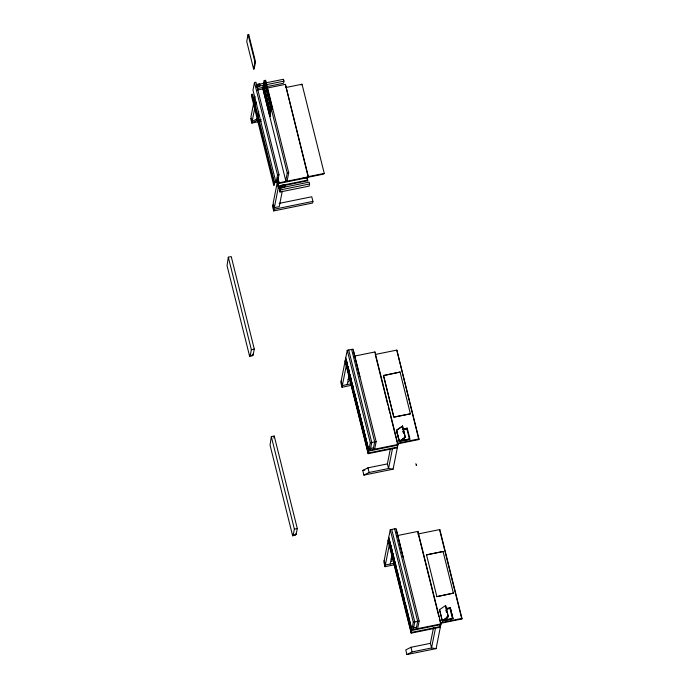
<?xml version="1.0" encoding="UTF-8"?>
<svg xmlns="http://www.w3.org/2000/svg" width="689" height="689" viewBox="0 0 689 689"><rect width="100%" height="100%" fill="white"/><g stroke="black" fill="none" stroke-linecap="round" stroke-linejoin="round"><path stroke-width="1.03" d="M248.1 34.571L246.731 41.486L253.578 68.96L254.163 68.848L255.533 61.924L248.686 34.45L248.1 34.571L254.947 62.044L253.578 68.96M248.298 36.431L248.686 34.45M251.959 94.29L251.563 96.271L273.697 185.065L274.274 184.953L274.67 182.973L252.544 94.169L251.959 94.29L274.084 183.093L273.697 185.065M254.482 82.534L252.984 90.113L276.031 182.619L277.486 182.318L278.993 174.739L255.938 82.241L254.482 82.534L277.529 175.032L276.031 182.619M256.36 86.151L256.687 84.506L259.607 83.912L259.839 84.833L259.512 86.487L256.592 87.072L256.687 84.506M255.008 96.374L250.968 116.777L252.122 121.402L257.307 118.775M252.122 121.402L254.749 108.139M255.145 106.106L255.955 102.024M253.113 355.024L254.284 349.09L231.237 256.592L228.317 257.178L227.051 265.687L249.633 356.334L252.553 355.748L252.88 354.094L253.113 355.024L250.193 355.61L249.961 354.689L249.633 356.334M264.206 80.561L262.707 88.14L285.754 180.647L287.21 180.346L288.717 172.767L265.661 80.269L264.206 80.561L287.253 173.068L285.754 180.647M269.847 116.208L263 88.735L264.369 81.819L271.216 109.293L269.847 116.208L270.433 116.097L263.517 88.338L264.507 83.326M257.72 116.691L258.754 111.489M264.757 82.689L263.586 88.623L263 88.735M270.484 114.021L264.102 88.226L264.895 84.213M265.144 83.558L264.171 88.502L264.748 88.381L264.231 87.52L270.544 112.867M264.455 88.442L265.239 84.489M256.411 84.764L283.498 79.278L283.963 81.13L283.541 83.24L257.497 88.519M257.255 90.07L285.392 84.368L308.052 176.487M273.688 210.929L274.015 209.284L272.861 204.659L272.534 206.304L273.688 210.929L312.591 203.04L312.918 201.395L311.764 196.77L279.174 203.376M274.343 207.63L278.261 187.856L277.107 183.231L273.188 203.005L274.343 207.63L279.209 206.648L282.301 191.034M307.018 176.978L307.664 180.759L278.494 186.667L277.331 180.819M285.392 84.368L308.439 176.866L308.31 177.529L279.131 183.438L277.968 177.59M279.958 188.054L279.536 190.164L280.001 192.007L309.172 186.099L309.594 183.989L309.128 182.137L279.958 188.054L280.414 189.906L280.001 192.007M281.758 185.341L281.715 187.899L284.591 187.158L284.919 185.513L284.635 184.6L281.758 185.341L281.715 187.899M250.193 355.61L251.364 349.685L228.317 257.178M284.635 184.6L284.591 187.158M292.644 535.784L292.971 534.139L293.204 535.06L296.115 534.475L297.295 528.541L274.239 436.034L271.328 436.628L270.054 445.137L292.644 535.784L295.564 535.198M273.852 438.015L274.239 436.034M293.204 535.06L294.375 529.135L271.328 436.628M374.635 449.202L376.142 441.623L353.087 349.116L347.256 350.305L340.857 382.602L342.011 387.227L351.39 385.323M346.085 360.39L345.689 362.371L346.472 360.313L347.497 364.438M342.011 387.227L346.248 365.799M347.196 384.591L349.056 375.221M348.513 381.465L348.806 382.059M374.799 352.63L374.928 351.967L354.086 356.187M397.32 447.764L368.15 453.681L370.303 442.803L347.256 350.305M393.6 416.156L383.489 375.565L400.059 372.051L410.394 413.839L393.867 417.189L383.523 375.402M373.18 449.495L374.678 441.916L351.631 349.418M396.821 350.107L418.817 439.565L397.252 443.94L397.389 443.277L418.946 438.91L396.821 350.107L375.255 354.473L387.864 405.072M400.059 372.051L383.489 375.565M374.928 351.967L397.975 444.465L393.083 469.183L388.544 468.529L387.39 463.904L390.275 449.331M392.463 448.746L388.544 468.529L369.097 472.465L363.904 475.1L362.758 470.475L367.943 467.84L387.39 463.904M396.545 430.392L402.574 426.078L405.339 437.179L399.37 441.399L396.442 430.298L402.574 426.078M402.393 429.144L407.259 428.162L410.015 439.324L399.327 441.425M407.259 428.162L402.385 429.213M410.394 413.839L393.893 417.026M417.646 628.652L419.145 621.065L396.097 528.566L390.258 529.746L383.868 562.052L385.022 566.677L394.392 564.773M385.022 566.677L389.259 545.249M390.207 564.041L392.058 554.671M391.524 560.915L391.817 561.509M418.817 439.565L418.946 438.91M416.466 464.868L416.328 465.523L415.872 463.671M397.097 535.637L417.939 531.417L418.137 534.586M410.825 630.616L411.609 628.566L405.175 602.746M411.609 628.566L411.212 630.538L389.087 541.735M426.534 554.852L443.061 551.501L426.534 554.852L436.869 596.64L453.44 593.126L436.869 596.64M439.875 625.362L440.331 627.214L411.161 633.131L413.314 622.253L390.258 529.746M413.271 629.539L414.769 621.952L391.722 529.453M416.182 628.945L417.689 621.366L394.633 528.859M439.694 530.211L439.823 529.557L418.266 533.923M417.939 531.417L440.986 623.915L436.094 648.633L431.555 647.97L430.401 643.345L433.493 627.739M435.465 628.196L431.555 647.97L412.1 651.915L406.915 654.55L405.761 649.925L410.954 647.29L430.401 643.345M439.556 609.843L442.321 620.944L453.035 618.705L450.261 607.603L446.36 608.465M442.321 620.944L439.616 609.748M450.261 607.603L453.035 618.705M440.262 623.39L461.819 619.015L461.949 618.36L439.823 529.557M301.136 84.98L302.032 84.23L324.252 173.404L323.356 174.153L302.54 178.373M399.207 441.399L405.339 437.179M439.453 609.748L445.585 605.528L448.35 616.629L442.217 620.849L448.35 616.629M250.641 118.43L251.795 123.055L256.98 120.42L261.105 119.585M282.042 186.254L284.919 185.513M254.947 62.044L255.533 61.924M265.541 81.578L272.388 109.051M256.919 85.427L259.839 84.833M256.868 86.616L263.12 85.35M266.247 84.721L283.963 81.13M263.499 88.442L264.076 88.321M285.582 87.563L302.032 84.23M271.216 109.293L271.802 109.172M256.859 115.588L258.926 115.166M251.795 123.055L261.252 121.135M277.529 175.032L278.993 174.739M287.253 173.068L288.717 172.767M274.084 183.093L274.67 182.973M307.802 176.737L324.252 173.404M279.26 182.783L308.439 176.866M278.623 186.013L307.802 180.096M278.261 187.856L282.146 187.072M280.414 189.906L309.594 183.989M274.015 209.284L312.918 201.395M251.364 349.685L254.284 349.09M348.091 379.553L350.141 379.139M351.295 383.764L342.338 385.573L341.184 380.948M402.987 429.574L406.872 428.782L409.412 438.962A11.291 3.462 -14 0 1 408.62 439.237M370.303 442.803L376.142 441.623M409.412 438.962L399.689 440.934A11.291 3.462 -14 0 0 401.187 440.848M370.587 448.436L373.507 447.85M369.183 448.995L368.21 449.194L367.823 451.166L346.085 362.285M397.975 444.465L368.804 450.382L345.749 357.884M397.458 447.109L368.279 453.017L345.232 360.519M362.758 470.475L364.843 470.053M363.904 475.1L393.083 469.183M294.375 529.135L297.295 528.541M389.673 541.623L388.699 541.821L389.087 539.84L390.25 542.854M391.102 559.003L393.152 558.581M394.297 563.206L385.34 565.023L384.195 560.398M445.99 609.024L449.883 608.232L452.415 618.412A11.291 3.462 -14 0 1 450.408 619.075M413.314 622.253L419.145 621.065M452.415 618.412L442.691 620.384A11.291 3.462 -14 0 0 446.214 620.048M416.509 627.3L413.598 627.886L413.366 626.964M461.949 618.36L440.392 622.727L439.367 618.593M440.986 623.915L411.807 629.832L388.76 537.334M440.857 624.578L411.678 630.487L388.63 537.988M440.46 626.551L411.29 632.468L388.234 539.969M406.915 654.55L436.094 648.633M396.442 430.298L399.37 441.399M403.022 431.09L403.487 432.933A1.025 0.603 89.6 0 0 403.022 431.09L403.487 432.933M445.585 605.528L448.186 616.629M439.952 531.245L461.819 619.015M443.061 551.501L453.405 593.289M402.419 426.078L405.184 437.179M403.952 438.342L404.46 440.374A11.291 3.462 -14 0 0 404.882 440.28M446.713 616.767L447.471 619.824M396.563 430.324L399.31 441.494M388.381 407.139L389.922 413.331M390.439 415.398L397.846 445.128L368.675 451.045L345.62 358.538M418.524 534.957L438.85 616.534M353.25 350.374L359.847 376.831M396.261 529.824L403.108 557.298M306.889 177.641L307.664 180.759M348.712 350.003L371.759 442.51L370.26 450.089L370.027 449.159M348.014 366.505L349.556 372.706M350.072 374.764L351.614 380.965M352.131 383.024L353.672 389.225M354.189 391.292L368.339 448.083M345.103 361.174L368.15 453.681M390.766 544.921L392.308 551.122M392.825 553.181L394.366 559.382M394.883 561.449L396.425 567.641M396.942 569.708L398.483 575.901M399 577.968L400.542 584.16M401.058 586.227L402.6 592.419M403.117 594.486L404.658 600.679M390.189 543.681L390.956 546.782M392.248 551.949L393.014 555.041M388.105 540.624L411.161 633.131M367.943 467.84L369.097 472.465M410.954 647.29L412.1 651.915M265.558 81.483L266.583 85.591M267.091 87.649L268.632 93.816M269.141 95.874L270.682 102.041M271.19 104.091L272.215 108.207M264.163 87.847L270.381 112.789M253.655 66.807L254.163 68.848M278.098 179.286L279.131 183.438M277.46 182.516L278.494 186.667M256.523 113.702L257.298 116.803M258.582 121.962L259.357 125.062M260.64 130.221L261.415 133.322M262.698 138.48L263.474 141.581M273.766 182.886L274.274 184.953M256.523 118.568L256.98 120.42M295.891 533.544L296.115 534.475M449.581 619.316A11.291 3.462 -14 0 1 447.893 619.73M449.883 608.232A11.291 3.462 -14 0 1 446.205 609.36M404.46 440.374A11.291 3.462 -14 0 1 403.203 440.598M408.224 439.375A11.291 3.462 -14 0 1 406.157 439.978M406.872 428.782A11.291 3.462 -14 0 1 403.616 429.798M446.033 610.54L446.489 612.383A1.025 0.603 89.6 0 0 446.033 610.54"/></g></svg>
